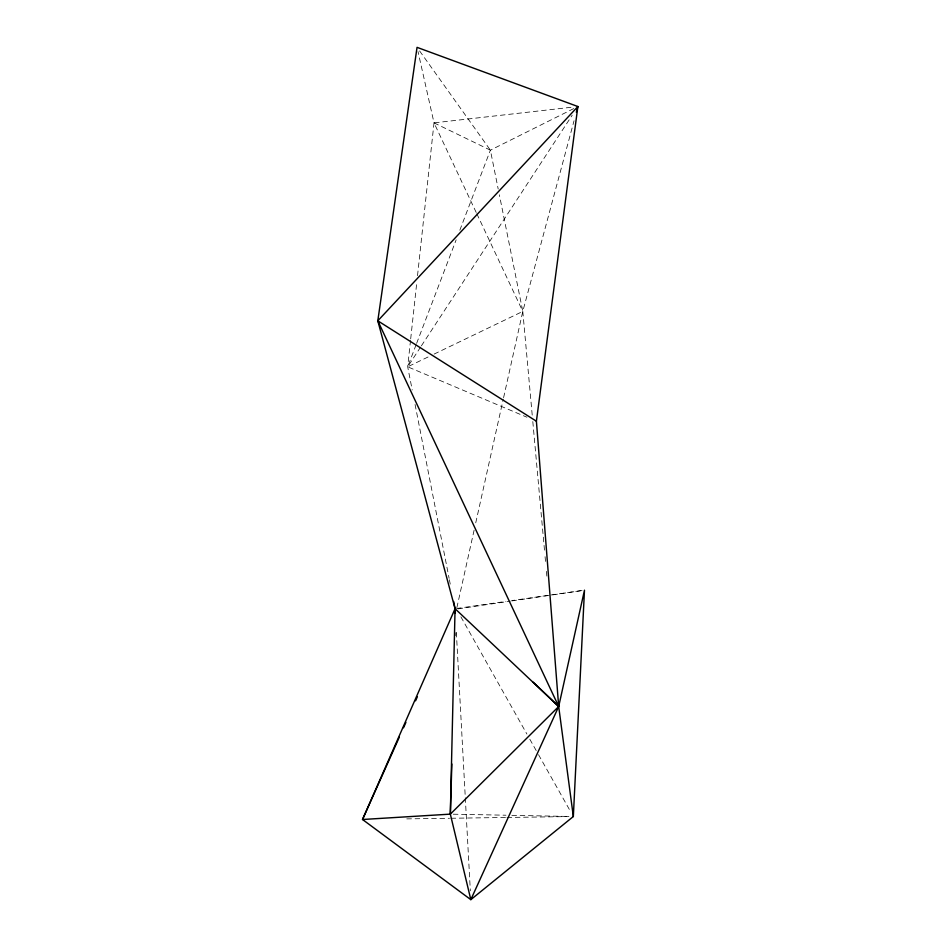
<?xml version="1.0" encoding="UTF-8"?>
<svg xmlns="http://www.w3.org/2000/svg" width="947" height="947" viewBox="0 0 947 947"><rect width="100%" height="100%" fill="white"/><g stroke="black" fill="none" stroke-linecap="round" stroke-linejoin="round"><path stroke-width="0.71" stroke-dasharray="4.74 3.55" d="M455.744 635.65L455.827 632.691M410.536 340.364L407.683 366.809L412.217 389.986M410.69 338.884L416.881 281.579M417.52 275.695L434.022 122.861L418.018 51.623M456.868 607.654L474.151 530M475.749 522.803L503.271 399.125M503.591 397.693L522.791 311.409L574.048 120.754M416.112 344.732L407.683 366.809L526.923 417.213M416.633 343.359L456.146 239.863M459.84 230.204L490.392 150.171L576.569 107.177M420.586 347.076L407.683 366.809L428.849 356.617M421.391 345.844L572.225 115.155M434.14 354.071L522.791 311.409L499.365 194.798M458.005 608.874L510.326 601.144M511.782 600.931L583.021 590.395L511.771 600.587M456.513 608.507L505.958 601.428M476.199 212.459L434.022 122.861L573.468 107.023M406.76 818.883L449.505 818.279M450.985 818.255L505.532 817.486M507 817.462L568.922 816.586M453.258 814.195L505.982 815.213M511.842 815.331L568.946 816.444M434.022 122.861L490.392 150.171L498.205 189.045M419.616 50.937L490.392 150.171M460.893 616.828L526.911 734.067M529.811 739.216L537.789 753.398M538.523 754.676L570.437 811.366M476.838 213.797L522.791 311.409L532.273 415.686M415.058 404.476L449.103 578.297M449.387 579.742L450.239 584.086M532.806 421.569L544.549 550.823M545.081 556.694L545.756 564.033M546.419 571.384L546.952 577.256M456.347 632.336L465.226 796.273M465.297 797.753L470.339 890.784"/><path stroke-width="1.42" d="M573.337 816.527L558.694 706.509L536.404 421.226L577.871 106.526L417.047 47.35L377.806 320.82L455.069 608.708L362.523 819.498L470.825 899.65L558.694 706.509L584.477 590.182L573.337 816.527L470.825 899.65L450.334 814.136L455.069 608.708L453.649 601.463M399.291 737.228L362.523 819.498L450.334 814.136L451.849 763.98M576.344 112.208L577.871 106.526L377.806 320.82L558.694 706.509L450.334 814.136M403.505 727.781L405.92 722.395M415.567 700.816L417.367 696.767M377.806 320.82L536.404 421.226M558.434 703.574L558.694 706.509L455.069 608.708L455.306 613.147M533.161 682.16L558.694 706.509"/></g></svg>
